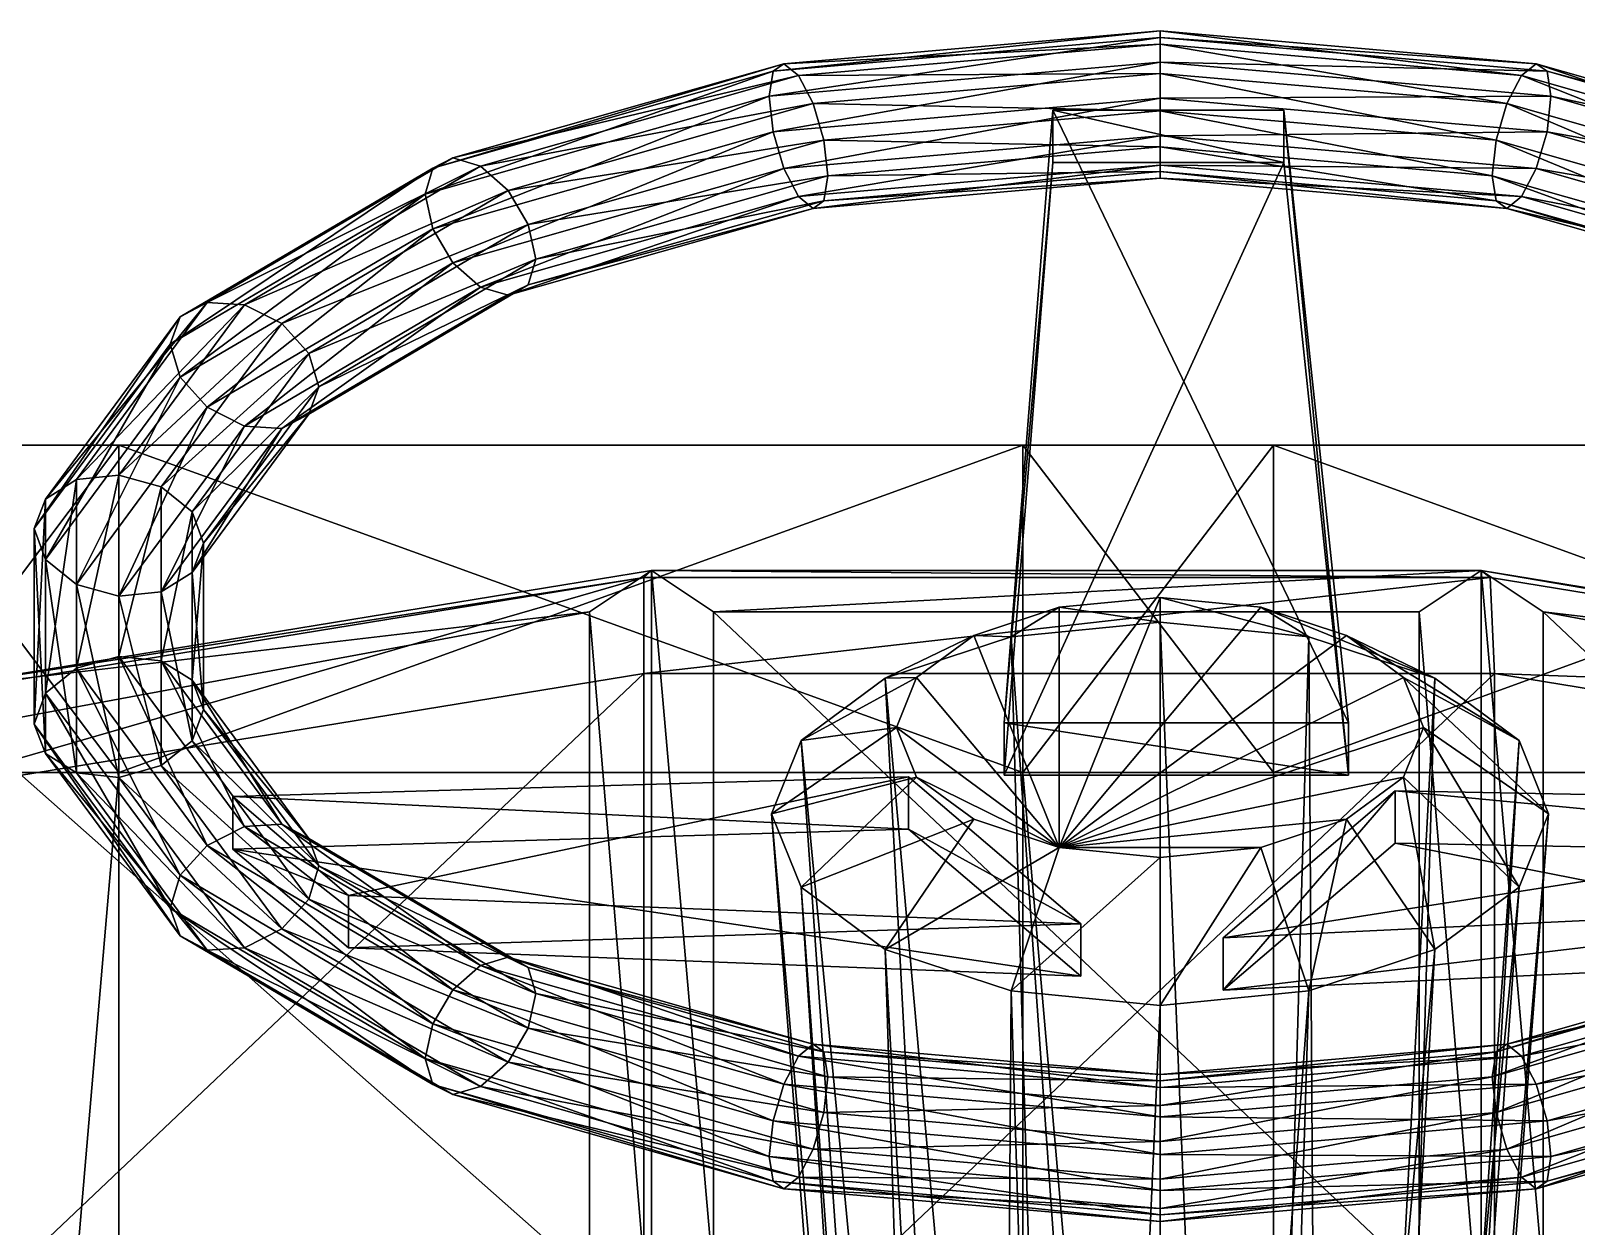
# Model space of a CAD drawing. Extents: x -1.01 to 1.01, y 0 to 4.77.
# Drawn here: x -0.332 to 0.128, y 2.4997 to 2.8553 of the extents above; entities that cross this region are included whole.
import ezdxf

# ---------------------------------------------------------------- set-up
doc = ezdxf.new("R2010")
doc.units = 0

msp = doc.modelspace()

# ---------------------------------------------------------------- linework, layer by layer
for points in [[(-0.11225, 2.835862, -0.765114), (0.004124, 2.853312, -0.758444), (0.004124, 2.845993, -0.748308)], [(-0.11225, 2.835862, -0.765114), (-0.111078, 2.843295, -0.775085), (0.004124, 2.853312, -0.758444)], [(-0.111078, 2.843295, -0.775085), (0.004124, 2.855292, -0.77148), (0.004124, 2.853312, -0.758444)], [(-0.111078, 2.843295, -0.775085), (-0.107877, 2.845533, -0.787655), (0.004124, 2.855292, -0.77148)], [(-0.107877, 2.845533, -0.787655), (0.004124, 2.851388, -0.783916), (0.004124, 2.855292, -0.77148)], [(0.111751, 2.842032, -0.799462), (0.116124, 2.845533, -0.787655), (0.004124, 2.855292, -0.77148)], [(0.111751, 2.842032, -0.799462), (0.004124, 2.855292, -0.77148), (0.004124, 2.851388, -0.783916)], [(0.116124, 2.845533, -0.787655), (0.004124, 2.853312, -0.758444), (0.004124, 2.855292, -0.77148)], [(0.119325, 2.843295, -0.775085), (0.004124, 2.853312, -0.758444), (0.116124, 2.845533, -0.787655)], [(0.119325, 2.843295, -0.775085), (0.004124, 2.845993, -0.748308), (0.004124, 2.853312, -0.758444)], [(-0.103505, 2.842032, -0.799462), (0.004124, 2.851388, -0.783916), (-0.107877, 2.845533, -0.787655)], [(-0.103505, 2.842032, -0.799462), (0.004124, 2.842664, -0.792425), (0.004124, 2.851388, -0.783916)], [(0.107379, 2.833681, -0.807338), (0.111751, 2.842032, -0.799462), (0.004124, 2.851388, -0.783916)], [(0.107379, 2.833681, -0.807338), (0.004124, 2.851388, -0.783916), (0.004124, 2.842664, -0.792425)], [(-0.214586, 2.806731, -0.813514), (-0.111078, 2.843295, -0.775085), (-0.11225, 2.835862, -0.765114)], [(-0.214586, 2.806731, -0.813514), (-0.212385, 2.814423, -0.822996), (-0.111078, 2.843295, -0.775085)], [(-0.212385, 2.814423, -0.822996), (-0.107877, 2.845533, -0.787655), (-0.111078, 2.843295, -0.775085)], [(-0.212385, 2.814423, -0.822996), (-0.206369, 2.817494, -0.834235), (-0.107877, 2.845533, -0.787655)], [(-0.206369, 2.817494, -0.834235), (-0.103505, 2.842032, -0.799462), (-0.107877, 2.845533, -0.787655)], [(-0.111078, 2.825271, -0.760419), (-0.11225, 2.835862, -0.765114), (0.004124, 2.845993, -0.748308)], [(-0.111078, 2.825271, -0.760419), (0.004124, 2.845993, -0.748308), (0.004124, 2.835288, -0.743779)], [(-0.099132, 2.833681, -0.807338), (0.004124, 2.842664, -0.792425), (-0.103505, 2.842032, -0.799462)], [(0.004124, 2.83147, -0.794721), (0.004124, 2.842664, -0.792425), (-0.099132, 2.833681, -0.807338)], [(0.120497, 2.835862, -0.765114), (0.004124, 2.845993, -0.748308), (0.119325, 2.843295, -0.775085)], [(0.004124, 2.835288, -0.743779), (0.004124, 2.845993, -0.748308), (0.120497, 2.835862, -0.765114)], [(0.104178, 2.822746, -0.809175), (0.107379, 2.833681, -0.807338), (0.004124, 2.842664, -0.792425)], [(0.104178, 2.822746, -0.809175), (0.004124, 2.842664, -0.792425), (0.004124, 2.83147, -0.794721)], [(0.206398, 2.815083, -0.844223), (0.116124, 2.845533, -0.787655), (0.111751, 2.842032, -0.799462)], [(0.206398, 2.815083, -0.844223), (0.214616, 2.817494, -0.834235), (0.116124, 2.845533, -0.787655)], [(0.214616, 2.817494, -0.834235), (0.119325, 2.843295, -0.775085), (0.116124, 2.845533, -0.787655)], [(0.220632, 2.814423, -0.822996), (0.119325, 2.843295, -0.775085), (0.214616, 2.817494, -0.834235)], [(0.220632, 2.814423, -0.822996), (0.120497, 2.835862, -0.765114), (0.119325, 2.843295, -0.775085)], [(-0.198151, 2.815083, -0.844223), (-0.103505, 2.842032, -0.799462), (-0.206369, 2.817494, -0.834235)], [(-0.198151, 2.815083, -0.844223), (-0.099132, 2.833681, -0.807338), (-0.103505, 2.842032, -0.799462)], [(0.19818, 2.807822, -0.850282), (0.111751, 2.842032, -0.799462), (0.107379, 2.833681, -0.807338)], [(0.19818, 2.807822, -0.850282), (0.206398, 2.815083, -0.844223), (0.111751, 2.842032, -0.799462)], [(-0.212385, 2.796428, -0.808331), (-0.214586, 2.806731, -0.813514), (-0.11225, 2.835862, -0.765114)], [(-0.212385, 2.796428, -0.808331), (-0.11225, 2.835862, -0.765114), (-0.111078, 2.825271, -0.760419)], [(-0.189934, 2.807822, -0.850282), (-0.099132, 2.833681, -0.807338), (-0.198151, 2.815083, -0.844223)], [(-0.189934, 2.807822, -0.850282), (-0.095931, 2.822746, -0.809175), (-0.099132, 2.833681, -0.807338)], [(-0.107877, 2.814337, -0.762256), (-0.111078, 2.825271, -0.760419), (0.004124, 2.835288, -0.743779)], [(-0.107877, 2.814337, -0.762256), (0.004124, 2.835288, -0.743779), (0.004124, 2.824095, -0.746078)], [(-0.095931, 2.822746, -0.809175), (0.004124, 2.83147, -0.794721), (-0.099132, 2.833681, -0.807338)], [(0.119325, 2.825271, -0.760419), (0.004124, 2.835288, -0.743779), (0.120497, 2.835862, -0.765114)], [(0.004124, 2.824095, -0.746078), (0.004124, 2.835288, -0.743779), (0.119325, 2.825271, -0.760419)], [(0.192165, 2.797691, -0.850787), (0.107379, 2.833681, -0.807338), (0.104178, 2.822746, -0.809175)], [(0.192165, 2.797691, -0.850787), (0.19818, 2.807822, -0.850282), (0.107379, 2.833681, -0.807338)], [(0.222834, 2.806731, -0.813514), (0.119325, 2.825271, -0.760419), (0.120497, 2.835862, -0.765114)], [(0.222834, 2.806731, -0.813514), (0.120497, 2.835862, -0.765114), (0.220632, 2.814423, -0.822996)], [(0.004124, 2.820765, -0.790195), (0.004124, 2.83147, -0.794721), (-0.095931, 2.822746, -0.809175)], [(-0.042275, 2.649426, -0.93763), (-0.027825, 2.831757, -0.789079), (-0.027825, 2.816173, -0.776394)], [(-0.042275, 2.649426, -0.93763), (0.060254, 2.649426, -0.93763), (-0.027825, 2.831757, -0.789079)], [(0.040986, 2.816173, -0.776394), (-0.027825, 2.831757, -0.789079), (0.040986, 2.831757, -0.789079)], [(-0.027825, 2.816173, -0.776394), (-0.027825, 2.831757, -0.789079), (0.040986, 2.816173, -0.776394)], [(0.060254, 2.649426, -0.93763), (0.040986, 2.831757, -0.789079), (-0.027825, 2.831757, -0.789079)], [(0.103007, 2.812155, -0.804476), (0.104178, 2.822746, -0.809175), (0.004124, 2.83147, -0.794721)], [(0.103007, 2.812155, -0.804476), (0.004124, 2.83147, -0.794721), (0.004124, 2.820765, -0.790195)], [(0.060254, 2.633842, -0.924945), (0.040986, 2.816173, -0.776394), (0.040986, 2.831757, -0.789079)], [(0.060254, 2.633842, -0.924945), (0.040986, 2.831757, -0.789079), (0.060254, 2.649426, -0.93763)], [(-0.206369, 2.786297, -0.808836), (-0.212385, 2.796428, -0.808331), (-0.111078, 2.825271, -0.760419)], [(-0.206369, 2.786297, -0.808836), (-0.111078, 2.825271, -0.760419), (-0.107877, 2.814337, -0.762256)], [(-0.103505, 2.806014, -0.770131), (-0.107877, 2.814337, -0.762256), (0.004124, 2.824095, -0.746078)], [(-0.103505, 2.806014, -0.770131), (0.004124, 2.824095, -0.746078), (0.004124, 2.81537, -0.754584)], [(0.116124, 2.814337, -0.762256), (0.004124, 2.824095, -0.746078), (0.119325, 2.825271, -0.760419)], [(0.116124, 2.814337, -0.762256), (0.004124, 2.81537, -0.754584), (0.004124, 2.824095, -0.746078)], [(0.220632, 2.796428, -0.808331), (0.116124, 2.814337, -0.762256), (0.119325, 2.825271, -0.760419)], [(0.220632, 2.796428, -0.808331), (0.119325, 2.825271, -0.760419), (0.222834, 2.806731, -0.813514)], [(-0.183918, 2.797691, -0.850787), (-0.095931, 2.822746, -0.809175), (-0.189934, 2.807822, -0.850282)], [(-0.183918, 2.797691, -0.850787), (-0.09476, 2.812155, -0.804476), (-0.095931, 2.822746, -0.809175)], [(-0.09476, 2.812155, -0.804476), (0.004124, 2.820765, -0.790195), (-0.095931, 2.822746, -0.809175)], [(-0.09476, 2.812155, -0.804476), (0.004124, 2.813447, -0.780056), (0.004124, 2.820765, -0.790195)], [(0.104178, 2.804751, -0.794509), (0.103007, 2.812155, -0.804476), (0.004124, 2.820765, -0.790195)], [(0.104178, 2.804751, -0.794509), (0.004124, 2.820765, -0.790195), (0.004124, 2.813447, -0.780056)], [(0.189963, 2.787388, -0.845603), (0.104178, 2.822746, -0.809175), (0.103007, 2.812155, -0.804476)], [(0.189963, 2.787388, -0.845603), (0.192165, 2.797691, -0.850787), (0.104178, 2.822746, -0.809175)], [(-0.287577, 2.770225, -0.896402), (-0.206369, 2.817494, -0.834235), (-0.212385, 2.814423, -0.822996)], [(-0.287577, 2.770225, -0.896402), (-0.279472, 2.774501, -0.905604), (-0.206369, 2.817494, -0.834235)], [(-0.279472, 2.774501, -0.905604), (-0.198151, 2.815083, -0.844223), (-0.206369, 2.817494, -0.834235)], [(-0.2684, 2.773784, -0.912802), (-0.198151, 2.815083, -0.844223), (-0.279472, 2.774501, -0.905604)], [(-0.2684, 2.773784, -0.912802), (-0.189934, 2.807822, -0.850282), (-0.198151, 2.815083, -0.844223)], [(-0.099132, 2.802484, -0.781935), (-0.103505, 2.806014, -0.770131), (0.004124, 2.81537, -0.754584)], [(-0.099132, 2.802484, -0.781935), (0.004124, 2.81537, -0.754584), (0.004124, 2.811467, -0.767023)], [(-0.042275, 2.633842, -0.924945), (-0.042275, 2.649426, -0.93763), (-0.027825, 2.816173, -0.776394)], [(-0.042275, 2.633842, -0.924945), (-0.027825, 2.816173, -0.776394), (0.040986, 2.816173, -0.776394)], [(-0.042275, 2.633842, -0.924945), (0.040986, 2.816173, -0.776394), (0.060254, 2.633842, -0.924945)], [(0.111751, 2.806014, -0.770131), (0.004124, 2.81537, -0.754584), (0.116124, 2.814337, -0.762256)], [(0.111751, 2.806014, -0.770131), (0.004124, 2.811467, -0.767023), (0.004124, 2.81537, -0.754584)], [(-0.290544, 2.762074, -0.887666), (-0.212385, 2.814423, -0.822996), (-0.214586, 2.806731, -0.813514)], [(-0.290544, 2.762074, -0.887666), (-0.287577, 2.770225, -0.896402), (-0.212385, 2.814423, -0.822996)], [(-0.198151, 2.779036, -0.814892), (-0.206369, 2.786297, -0.808836), (-0.107877, 2.814337, -0.762256)], [(-0.198151, 2.779036, -0.814892), (-0.107877, 2.814337, -0.762256), (-0.103505, 2.806014, -0.770131)], [(-0.181715, 2.787388, -0.845603), (-0.09476, 2.812155, -0.804476), (-0.183918, 2.797691, -0.850787)], [(-0.181715, 2.787388, -0.845603), (-0.095931, 2.804751, -0.794509), (-0.09476, 2.812155, -0.804476)], [(-0.099132, 2.802484, -0.781935), (0.004124, 2.811467, -0.767023), (-0.095931, 2.804751, -0.794509)], [(-0.095931, 2.804751, -0.794509), (0.004124, 2.811467, -0.767023), (0.004124, 2.813447, -0.780056)], [(-0.095931, 2.804751, -0.794509), (0.004124, 2.813447, -0.780056), (-0.09476, 2.812155, -0.804476)], [(0.107379, 2.802484, -0.781935), (0.104178, 2.804751, -0.794509), (0.004124, 2.813447, -0.780056)], [(0.107379, 2.802484, -0.781935), (0.004124, 2.813447, -0.780056), (0.004124, 2.811467, -0.767023)], [(0.107379, 2.802484, -0.781935), (0.004124, 2.811467, -0.767023), (0.111751, 2.806014, -0.770131)], [(0.192165, 2.779696, -0.836121), (0.189963, 2.787388, -0.845603), (0.103007, 2.812155, -0.804476)], [(0.192165, 2.779696, -0.836121), (0.103007, 2.812155, -0.804476), (0.104178, 2.804751, -0.794509)], [(0.214616, 2.786297, -0.808836), (0.111751, 2.806014, -0.770131), (0.116124, 2.814337, -0.762256)], [(0.214616, 2.786297, -0.808836), (0.116124, 2.814337, -0.762256), (0.220632, 2.796428, -0.808331)], [(-0.287577, 2.75223, -0.881734), (-0.290544, 2.762074, -0.887666), (-0.214586, 2.806731, -0.813514)], [(-0.287577, 2.75223, -0.881734), (-0.214586, 2.806731, -0.813514), (-0.212385, 2.796428, -0.808331)], [(-0.257329, 2.768216, -0.916073), (-0.189934, 2.807822, -0.850282), (-0.2684, 2.773784, -0.912802)], [(-0.257329, 2.768216, -0.916073), (-0.183918, 2.797691, -0.850787), (-0.189934, 2.807822, -0.850282)], [(-0.189934, 2.776625, -0.824879), (-0.198151, 2.779036, -0.814892), (-0.103505, 2.806014, -0.770131)], [(-0.189934, 2.776625, -0.824879), (-0.103505, 2.806014, -0.770131), (-0.099132, 2.802484, -0.781935)], [(0.206398, 2.779036, -0.814892), (0.107379, 2.802484, -0.781935), (0.111751, 2.806014, -0.770131)], [(0.206398, 2.779036, -0.814892), (0.111751, 2.806014, -0.770131), (0.214616, 2.786297, -0.808836)], [(-0.189934, 2.776625, -0.824879), (-0.099132, 2.802484, -0.781935), (-0.183918, 2.779696, -0.836121)], [(-0.183918, 2.779696, -0.836121), (-0.099132, 2.802484, -0.781935), (-0.095931, 2.804751, -0.794509)], [(-0.183918, 2.779696, -0.836121), (-0.095931, 2.804751, -0.794509), (-0.181715, 2.787388, -0.845603)], [(0.19818, 2.776625, -0.824879), (0.192165, 2.779696, -0.836121), (0.104178, 2.804751, -0.794509)], [(0.19818, 2.776625, -0.824879), (0.104178, 2.804751, -0.794509), (0.107379, 2.802484, -0.781935)], [(0.19818, 2.776625, -0.824879), (0.107379, 2.802484, -0.781935), (0.206398, 2.779036, -0.814892)], [(-0.249223, 2.759319, -0.914541), (-0.183918, 2.797691, -0.850787), (-0.257329, 2.768216, -0.916073)], [(-0.249223, 2.759319, -0.914541), (-0.181715, 2.787388, -0.845603), (-0.183918, 2.797691, -0.850787)], [(-0.279472, 2.743304, -0.880198), (-0.287577, 2.75223, -0.881734), (-0.212385, 2.796428, -0.808331)], [(-0.279472, 2.743304, -0.880198), (-0.212385, 2.796428, -0.808331), (-0.206369, 2.786297, -0.808836)], [(-0.246257, 2.749446, -0.908611), (-0.181715, 2.787388, -0.845603), (-0.249223, 2.759319, -0.914541)], [(-0.246257, 2.749446, -0.908611), (-0.183918, 2.779696, -0.836121), (-0.181715, 2.787388, -0.845603)], [(-0.2684, 2.737736, -0.88347), (-0.279472, 2.743304, -0.880198), (-0.206369, 2.786297, -0.808836)], [(-0.2684, 2.737736, -0.88347), (-0.206369, 2.786297, -0.808836), (-0.198151, 2.779036, -0.814892)], [(-0.257329, 2.737019, -0.890674), (-0.2684, 2.737736, -0.88347), (-0.198151, 2.779036, -0.814892)], [(-0.257329, 2.737019, -0.890674), (-0.198151, 2.779036, -0.814892), (-0.189934, 2.776625, -0.824879)], [(-0.249223, 2.741295, -0.899875), (-0.189934, 2.776625, -0.824879), (-0.183918, 2.779696, -0.836121)], [(-0.249223, 2.741295, -0.899875), (-0.183918, 2.779696, -0.836121), (-0.246257, 2.749446, -0.908611)], [(-0.327586, 2.71601, -0.986446), (-0.279472, 2.774501, -0.905604), (-0.287577, 2.770225, -0.896402)], [(-0.327586, 2.71601, -0.986446), (-0.31837, 2.721808, -0.993144), (-0.279472, 2.774501, -0.905604)], [(-0.31837, 2.721808, -0.993144), (-0.2684, 2.773784, -0.912802), (-0.279472, 2.774501, -0.905604)], [(-0.31837, 2.721808, -0.993144), (-0.30578, 2.723128, -0.996927), (-0.2684, 2.773784, -0.912802)], [(-0.30578, 2.723128, -0.996927), (-0.257329, 2.768216, -0.916073), (-0.2684, 2.773784, -0.912802)], [(-0.257329, 2.737019, -0.890674), (-0.189934, 2.776625, -0.824879), (-0.249223, 2.741295, -0.899875)], [(-0.330961, 2.707285, -0.978625), (-0.287577, 2.770225, -0.896402), (-0.290544, 2.762074, -0.887666)], [(-0.330961, 2.707285, -0.978625), (-0.327586, 2.71601, -0.986446), (-0.287577, 2.770225, -0.896402)], [(-0.293189, 2.719598, -0.996784), (-0.257329, 2.768216, -0.916073), (-0.30578, 2.723128, -0.996927)], [(-0.293189, 2.719598, -0.996784), (-0.249223, 2.759319, -0.914541), (-0.257329, 2.768216, -0.916073)], [(-0.327586, 2.697987, -0.97178), (-0.330961, 2.707285, -0.978625), (-0.290544, 2.762074, -0.887666)], [(-0.327586, 2.697987, -0.97178), (-0.290544, 2.762074, -0.887666), (-0.287577, 2.75223, -0.881734)], [(-0.283973, 2.712222, -0.992745), (-0.249223, 2.759319, -0.914541), (-0.293189, 2.719598, -0.996784)], [(-0.283973, 2.712222, -0.992745), (-0.246257, 2.749446, -0.908611), (-0.249223, 2.759319, -0.914541)], [(-0.31837, 2.690611, -0.967742), (-0.327586, 2.697987, -0.97178), (-0.287577, 2.75223, -0.881734)], [(-0.31837, 2.690611, -0.967742), (-0.287577, 2.75223, -0.881734), (-0.279472, 2.743304, -0.880198)], [(-0.280599, 2.702923, -0.985898), (-0.246257, 2.749446, -0.908611), (-0.283973, 2.712222, -0.992745)], [(-0.280599, 2.702923, -0.985898), (-0.249223, 2.741295, -0.899875), (-0.246257, 2.749446, -0.908611)], [(-0.30578, 2.687081, -0.967596), (-0.31837, 2.690611, -0.967742), (-0.279472, 2.743304, -0.880198)], [(-0.30578, 2.687081, -0.967596), (-0.279472, 2.743304, -0.880198), (-0.2684, 2.737736, -0.88347)], [(-0.30578, 2.687081, -0.967596), (-0.2684, 2.737736, -0.88347), (-0.293189, 2.688401, -0.971381)], [(-0.293189, 2.688401, -0.971381), (-0.2684, 2.737736, -0.88347), (-0.257329, 2.737019, -0.890674)], [(-0.293189, 2.688401, -0.971381), (-0.257329, 2.737019, -0.890674), (-0.283973, 2.694198, -0.97808)], [(-0.283973, 2.694198, -0.97808), (-0.257329, 2.737019, -0.890674), (-0.249223, 2.741295, -0.899875)], [(-0.283973, 2.694198, -0.97808), (-0.249223, 2.741295, -0.899875), (-0.280599, 2.702923, -0.985898)], [(-0.305831, 2.63465, 0.397953), (-0.379231, 2.732039, 0.397953), (-0.379231, 2.63465, 0.397953)], [(-0.305831, 2.63465, 0.397953), (-0.305831, 2.732039, 0.397953), (-0.379231, 2.732039, 0.397953)], [(-0.379231, 2.732039, 0.556827), (-0.379231, 2.732039, 0.397953), (-0.305831, 2.732039, 0.397953)], [(-0.305831, 2.732039, 0.556827), (-0.379231, 2.732039, 0.556827), (-0.305831, 2.732039, 0.397953)], [(-0.379231, 2.63465, 0.556827), (-0.379231, 2.732039, 0.556827), (-0.305831, 2.732039, 0.556827)], [(-0.305831, 2.63465, 0.556827), (-0.379231, 2.63465, 0.556827), (-0.305831, 2.732039, 0.556827)], [(-0.0367, 2.63465, 0.397953), (-0.0367, 2.732039, 0.397953), (-0.305831, 2.732039, 0.397953)], [(-0.0367, 2.63465, 0.397953), (-0.305831, 2.732039, 0.397953), (-0.305831, 2.63465, 0.397953)], [(-0.0367, 2.732039, 0.556827), (-0.305831, 2.732039, 0.556827), (-0.0367, 2.732039, 0.397953)], [(-0.305831, 2.732039, 0.556827), (-0.305831, 2.732039, 0.397953), (-0.0367, 2.732039, 0.397953)], [(-0.0367, 2.63465, 0.556827), (-0.305831, 2.63465, 0.556827), (-0.0367, 2.732039, 0.556827)], [(-0.305831, 2.63465, 0.556827), (-0.305831, 2.732039, 0.556827), (-0.0367, 2.732039, 0.556827)], [(-0.0367, 2.63465, 0.397953), (0.037923, 2.63465, 0.397953), (-0.0367, 2.732039, 0.397953)], [(0.037923, 2.63465, 0.397953), (0.037923, 2.732039, 0.397953), (-0.0367, 2.732039, 0.397953)], [(-0.0367, 2.732039, 0.556827), (-0.0367, 2.732039, 0.397953), (0.037923, 2.732039, 0.397953)], [(-0.0367, 2.732039, 0.556827), (0.037923, 2.732039, 0.397953), (0.037923, 2.732039, 0.556827)], [(-0.0367, 2.63465, 0.556827), (-0.0367, 2.732039, 0.556827), (0.037923, 2.732039, 0.556827)], [(-0.0367, 2.63465, 0.556827), (0.037923, 2.732039, 0.556827), (0.037923, 2.63465, 0.556827)], [(0.305831, 2.63465, 0.397953), (0.305831, 2.732039, 0.397953), (0.037923, 2.732039, 0.397953)], [(0.037923, 2.63465, 0.397953), (0.305831, 2.63465, 0.397953), (0.037923, 2.732039, 0.397953)], [(0.037923, 2.732039, 0.556827), (0.305831, 2.732039, 0.397953), (0.305831, 2.732039, 0.556827)], [(0.037923, 2.732039, 0.556827), (0.037923, 2.732039, 0.397953), (0.305831, 2.732039, 0.397953)], [(0.037923, 2.63465, 0.556827), (0.305831, 2.732039, 0.556827), (0.305831, 2.63465, 0.556827)], [(0.037923, 2.63465, 0.556827), (0.037923, 2.732039, 0.556827), (0.305831, 2.732039, 0.556827)], [(-0.31837, 2.665699, -1.086305), (-0.30578, 2.723128, -0.996927), (-0.31837, 2.721808, -0.993144)], [(-0.31837, 2.665699, -1.086305), (-0.30578, 2.669201, -1.086451), (-0.30578, 2.723128, -0.996927)], [(-0.30578, 2.669201, -1.086451), (-0.293189, 2.719598, -0.996784), (-0.30578, 2.723128, -0.996927)], [(-0.327586, 2.658295, -1.082269), (-0.31837, 2.721808, -0.993144), (-0.327586, 2.71601, -0.986446)], [(-0.327586, 2.658295, -1.082269), (-0.31837, 2.665699, -1.086305), (-0.31837, 2.721808, -0.993144)], [(-0.293189, 2.667881, -1.082668), (-0.293189, 2.719598, -0.996784), (-0.30578, 2.669201, -1.086451)], [(-0.293189, 2.667881, -1.082668), (-0.283973, 2.712222, -0.992745), (-0.293189, 2.719598, -0.996784)], [(-0.330961, 2.648996, -1.075424), (-0.327586, 2.71601, -0.986446), (-0.330961, 2.707285, -0.978625)], [(-0.330961, 2.648996, -1.075424), (-0.327586, 2.658295, -1.082269), (-0.327586, 2.71601, -0.986446)], [(-0.283973, 2.662083, -1.07597), (-0.283973, 2.712222, -0.992745), (-0.293189, 2.667881, -1.082668)], [(-0.283973, 2.662083, -1.07597), (-0.280599, 2.702923, -0.985898), (-0.283973, 2.712222, -0.992745)], [(-0.327586, 2.6403, -1.067604), (-0.330961, 2.707285, -0.978625), (-0.327586, 2.697987, -0.97178)], [(-0.327586, 2.6403, -1.067604), (-0.330961, 2.648996, -1.075424), (-0.330961, 2.707285, -0.978625)], [(-0.280599, 2.653387, -1.068149), (-0.283973, 2.694198, -0.97808), (-0.280599, 2.702923, -0.985898)], [(-0.280599, 2.653387, -1.068149), (-0.280599, 2.702923, -0.985898), (-0.283973, 2.662083, -1.07597)], [(-0.31837, 2.634502, -1.060905), (-0.327586, 2.697987, -0.97178), (-0.31837, 2.690611, -0.967742)], [(-0.31837, 2.634502, -1.060905), (-0.327586, 2.6403, -1.067604), (-0.327586, 2.697987, -0.97178)], [(-0.376127, 2.627121, -2.416669), (-0.149517, 2.692633, -2.317088), (-0.374887, 2.655895, -2.306345)], [(-0.376127, 2.627121, -2.416669), (-0.149503, 2.664123, -2.427507), (-0.149517, 2.692633, -2.317088)], [(-0.374887, 2.655895, -2.306345), (-0.149517, 2.692633, -2.317088), (-0.368199, 2.658676, -2.27175)], [(-0.368199, 2.658676, -2.27175), (-0.147258, 2.694712, -2.282304), (-0.165715, 2.682412, -2.2575)], [(-0.368199, 2.658676, -2.27175), (-0.149517, 2.692633, -2.317088), (-0.147258, 2.694712, -2.282304)], [(-0.283973, 2.644088, -1.061304), (-0.293189, 2.688401, -0.971381), (-0.283973, 2.694198, -0.97808)], [(-0.283973, 2.644088, -1.061304), (-0.283973, 2.694198, -0.97808), (-0.280599, 2.653387, -1.068149)], [(-0.147258, 2.460868, -2.213814), (-0.165715, 2.682412, -2.2575), (-0.147258, 2.694712, -2.282304)], [(0.102345, 2.692633, -2.317088), (-0.147258, 2.694712, -2.282304), (-0.149517, 2.692633, -2.317088)], [(-0.149503, 2.664123, -2.427507), (0.102345, 2.692633, -2.317088), (-0.149517, 2.692633, -2.317088)], [(0.103709, 2.664123, -2.427507), (0.102345, 2.692633, -2.317088), (-0.149503, 2.664123, -2.427507)], [(0.102345, 2.692633, -2.317088), (0.099674, 2.694712, -2.282304), (-0.147258, 2.694712, -2.282304)], [(-0.1288, 2.484175, -2.199437), (-0.147258, 2.694712, -2.282304), (-0.1288, 2.682412, -2.2575)], [(-0.147258, 2.460868, -2.213814), (-0.147258, 2.694712, -2.282304), (-0.1288, 2.484175, -2.199437)], [(-0.1288, 2.682412, -2.2575), (-0.147258, 2.694712, -2.282304), (0.099674, 2.694712, -2.282304)], [(0.081217, 2.682412, -2.2575), (-0.1288, 2.682412, -2.2575), (0.099674, 2.694712, -2.282304)], [(0.099674, 2.460868, -2.213814), (0.081217, 2.682412, -2.2575), (0.099674, 2.694712, -2.282304)], [(0.320742, 2.658676, -2.27175), (0.118132, 2.682412, -2.2575), (0.099674, 2.694712, -2.282304)], [(0.32781, 2.655895, -2.306345), (0.320742, 2.658676, -2.27175), (0.099674, 2.694712, -2.282304)], [(0.32781, 2.655895, -2.306345), (0.099674, 2.694712, -2.282304), (0.102345, 2.692633, -2.317088)], [(0.118132, 2.484175, -2.199437), (0.099674, 2.694712, -2.282304), (0.118132, 2.682412, -2.2575)], [(0.099674, 2.460868, -2.213814), (0.099674, 2.694712, -2.282304), (0.118132, 2.484175, -2.199437)], [(0.32781, 2.655895, -2.306345), (0.102345, 2.692633, -2.317088), (0.103709, 2.664123, -2.427507)], [(-0.30578, 2.633183, -1.05712), (-0.31837, 2.690611, -0.967742), (-0.30578, 2.687081, -0.967596)], [(-0.30578, 2.633183, -1.05712), (-0.31837, 2.634502, -1.060905), (-0.31837, 2.690611, -0.967742)], [(-0.293189, 2.636684, -1.057266), (-0.30578, 2.687081, -0.967596), (-0.293189, 2.688401, -0.971381)], [(-0.30578, 2.633183, -1.05712), (-0.30578, 2.687081, -0.967596), (-0.293189, 2.636684, -1.057266)], [(-0.293189, 2.636684, -1.057266), (-0.293189, 2.688401, -0.971381), (-0.283973, 2.644088, -1.061304)], [(-0.025889, 2.612346, -1.061895), (0.004124, 2.686765, -0.938302), (-0.025889, 2.683809, -0.943189)], [(-0.025889, 2.612346, -1.061895), (0.034136, 2.683809, -0.943189), (0.004124, 2.686765, -0.938302)], [(0.004124, 2.679418, -0.886842), (-0.025889, 2.683809, -0.943189), (0.004124, 2.686765, -0.938302)], [(0.048389, 2.675055, -0.894055), (0.004124, 2.686765, -0.938302), (0.034136, 2.683809, -0.943189)], [(0.048389, 2.675055, -0.894055), (0.004124, 2.679418, -0.886842), (0.004124, 2.686765, -0.938302)], [(-0.351035, 2.648147, -2.247465), (-0.368199, 2.658676, -2.27175), (-0.165715, 2.682412, -2.2575)], [(-0.165715, 2.484175, -2.199437), (-0.351035, 2.648147, -2.247465), (-0.165715, 2.682412, -2.2575)], [(-0.147258, 2.460868, -2.213814), (-0.165715, 2.484175, -2.199437), (-0.165715, 2.682412, -2.2575)], [(0.081217, 2.484175, -2.199437), (-0.1288, 2.682412, -2.2575), (0.081217, 2.682412, -2.2575)], [(0.081217, 2.484175, -2.199437), (-0.1288, 2.484175, -2.199437), (-0.1288, 2.682412, -2.2575)], [(-0.025889, 2.612346, -1.061895), (-0.025889, 2.683809, -0.943189), (-0.051333, 2.675429, -0.957117)], [(-0.040141, 2.675055, -0.894055), (-0.051333, 2.675429, -0.957117), (-0.025889, 2.683809, -0.943189)], [(-0.040141, 2.675055, -0.894055), (-0.025889, 2.683809, -0.943189), (0.004124, 2.679418, -0.886842)], [(-0.025889, 2.612346, -1.061895), (0.059579, 2.675429, -0.957117), (0.034136, 2.683809, -0.943189)], [(0.085914, 2.662686, -0.914593), (0.034136, 2.683809, -0.943189), (0.059579, 2.675429, -0.957117)], [(0.085914, 2.662686, -0.914593), (0.048389, 2.675055, -0.894055), (0.034136, 2.683809, -0.943189)], [(0.099674, 2.460868, -2.213814), (0.081217, 2.484175, -2.199437), (0.081217, 2.682412, -2.2575)], [(0.303576, 2.648147, -2.247465), (0.118132, 2.682412, -2.2575), (0.320742, 2.658676, -2.27175)], [(0.328148, 2.484175, -2.199437), (0.118132, 2.682412, -2.2575), (0.303576, 2.648147, -2.247465)], [(0.118132, 2.484175, -2.199437), (0.118132, 2.682412, -2.2575), (0.328148, 2.484175, -2.199437)], [(0.004124, 2.045568, -0.458655), (-0.040141, 2.675055, -0.894055), (0.004124, 2.679418, -0.886842)], [(0.030368, 2.042985, -0.462931), (0.004124, 2.045568, -0.458655), (0.004124, 2.679418, -0.886842)], [(0.030368, 2.042985, -0.462931), (0.004124, 2.679418, -0.886842), (0.048389, 2.675055, -0.894055)], [(-0.077667, 2.662686, -0.914593), (-0.068333, 2.662887, -0.977959), (-0.051333, 2.675429, -0.957117)], [(-0.077667, 2.662686, -0.914593), (-0.051333, 2.675429, -0.957117), (-0.040141, 2.675055, -0.894055)], [(-0.022121, 2.042985, -0.462931), (-0.077667, 2.662686, -0.914593), (-0.040141, 2.675055, -0.894055)], [(-0.025889, 2.612346, -1.061895), (-0.051333, 2.675429, -0.957117), (-0.068333, 2.662887, -0.977959)], [(-0.022121, 2.042985, -0.462931), (-0.040141, 2.675055, -0.894055), (0.004124, 2.045568, -0.458655)], [(-0.025889, 2.612346, -1.061895), (0.07658, 2.662887, -0.977959), (0.059579, 2.675429, -0.957117)], [(0.052617, 2.035638, -0.475109), (0.030368, 2.042985, -0.462931), (0.048389, 2.675055, -0.894055)], [(0.052617, 2.035638, -0.475109), (0.048389, 2.675055, -0.894055), (0.085914, 2.662686, -0.914593)], [(0.110988, 2.644175, -0.945333), (0.059579, 2.675429, -0.957117), (0.07658, 2.662887, -0.977959)], [(0.110988, 2.644175, -0.945333), (0.085914, 2.662686, -0.914593), (0.059579, 2.675429, -0.957117)], [(-0.279472, 2.612978, -1.173848), (-0.30578, 2.669201, -1.086451), (-0.31837, 2.665699, -1.086305)], [(-0.2684, 2.618546, -1.170577), (-0.293189, 2.667881, -1.082668), (-0.30578, 2.669201, -1.086451)], [(-0.279472, 2.612978, -1.173848), (-0.2684, 2.618546, -1.170577), (-0.30578, 2.669201, -1.086451)], [(-0.2684, 2.618546, -1.170577), (-0.257329, 2.619291, -1.163376), (-0.293189, 2.667881, -1.082668)], [(-0.257329, 2.619291, -1.163376), (-0.283973, 2.662083, -1.07597), (-0.293189, 2.667881, -1.082668)], [(-0.402715, 2.424324, -2.357267), (-0.149503, 2.664123, -2.427507), (-0.376127, 2.627121, -2.416669)], [(-0.149503, 2.424324, -2.357267), (-0.149503, 2.664123, -2.427507), (-0.402715, 2.424324, -2.357267)], [(-0.287577, 2.60408, -1.172313), (-0.31837, 2.665699, -1.086305), (-0.327586, 2.658295, -1.082269)], [(-0.287577, 2.60408, -1.172313), (-0.279472, 2.612978, -1.173848), (-0.31837, 2.665699, -1.086305)], [(-0.149503, 2.424324, -2.357267), (0.103709, 2.664123, -2.427507), (-0.149503, 2.664123, -2.427507)], [(0.103709, 2.424324, -2.357267), (0.103709, 2.664123, -2.427507), (-0.149503, 2.424324, -2.357267)], [(0.330333, 2.627121, -2.416669), (0.32781, 2.655895, -2.306345), (0.103709, 2.664123, -2.427507)], [(0.103709, 2.424324, -2.357267), (0.330333, 2.627121, -2.416669), (0.103709, 2.664123, -2.427507)], [(-0.249223, 2.615016, -1.154175), (-0.280599, 2.653387, -1.068149), (-0.283973, 2.662083, -1.07597)], [(-0.249223, 2.615016, -1.154175), (-0.283973, 2.662083, -1.07597), (-0.257329, 2.619291, -1.163376)], [(-0.102741, 2.644175, -0.945333), (-0.074303, 2.648077, -1.002544), (-0.068333, 2.662887, -0.977959)], [(-0.102741, 2.644175, -0.945333), (-0.068333, 2.662887, -0.977959), (-0.077667, 2.662686, -0.914593)], [(-0.04437, 2.035638, -0.475109), (-0.102741, 2.644175, -0.945333), (-0.077667, 2.662686, -0.914593)], [(-0.04437, 2.035638, -0.475109), (-0.077667, 2.662686, -0.914593), (-0.022121, 2.042985, -0.462931)], [(-0.025889, 2.612346, -1.061895), (-0.068333, 2.662887, -0.977959), (-0.074303, 2.648077, -1.002544)], [(-0.025889, 2.612346, -1.061895), (0.08255, 2.648077, -1.002544), (0.07658, 2.662887, -0.977959)], [(0.067483, 2.024674, -0.493336), (0.052617, 2.035638, -0.475109), (0.085914, 2.662686, -0.914593)], [(0.067483, 2.024674, -0.493336), (0.085914, 2.662686, -0.914593), (0.110988, 2.644175, -0.945333)], [(0.119793, 2.622334, -0.981593), (0.07658, 2.662887, -0.977959), (0.08255, 2.648077, -1.002544)], [(0.119793, 2.622334, -0.981593), (0.110988, 2.644175, -0.945333), (0.07658, 2.662887, -0.977959)], [(-0.290544, 2.594236, -1.166383), (-0.327586, 2.658295, -1.082269), (-0.330961, 2.648996, -1.075424)], [(-0.290544, 2.594236, -1.166383), (-0.287577, 2.60408, -1.172313), (-0.327586, 2.658295, -1.082269)], [(-0.246257, 2.606836, -1.145438), (-0.283973, 2.644088, -1.061304), (-0.280599, 2.653387, -1.068149)], [(-0.246257, 2.606836, -1.145438), (-0.280599, 2.653387, -1.068149), (-0.249223, 2.615016, -1.154175)], [(0.060254, 2.633842, -0.924945), (0.060254, 2.649426, -0.93763), (-0.042275, 2.649426, -0.93763)], [(-0.042275, 2.633842, -0.924945), (0.060254, 2.633842, -0.924945), (-0.042275, 2.649426, -0.93763)], [(-0.165715, 2.484175, -2.199437), (-0.375731, 2.484175, -2.199437), (-0.351035, 2.648147, -2.247465)], [(-0.287577, 2.586057, -1.157647), (-0.330961, 2.648996, -1.075424), (-0.327586, 2.6403, -1.067604)], [(-0.287577, 2.586057, -1.157647), (-0.290544, 2.594236, -1.166383), (-0.330961, 2.648996, -1.075424)], [(-0.111546, 2.622334, -0.981593), (-0.068333, 2.633268, -1.027128), (-0.074303, 2.648077, -1.002544)], [(-0.111546, 2.622334, -0.981593), (-0.074303, 2.648077, -1.002544), (-0.102741, 2.644175, -0.945333)], [(-0.025889, 2.612346, -1.061895), (-0.074303, 2.648077, -1.002544), (-0.068333, 2.633268, -1.027128)], [(-0.025889, 2.612346, -1.061895), (0.07658, 2.633268, -1.027128), (0.08255, 2.648077, -1.002544)], [(0.110988, 2.600521, -1.017852), (0.08255, 2.648077, -1.002544), (0.07658, 2.633268, -1.027128)], [(0.110988, 2.600521, -1.017852), (0.119793, 2.622334, -0.981593), (0.08255, 2.648077, -1.002544)], [(-0.279472, 2.581781, -1.148446), (-0.327586, 2.6403, -1.067604), (-0.31837, 2.634502, -1.060905)], [(-0.279472, 2.581781, -1.148446), (-0.287577, 2.586057, -1.157647), (-0.327586, 2.6403, -1.067604)], [(-0.249223, 2.596991, -1.139509), (-0.293189, 2.636684, -1.057266), (-0.283973, 2.644088, -1.061304)], [(-0.249223, 2.596991, -1.139509), (-0.283973, 2.644088, -1.061304), (-0.246257, 2.606836, -1.145438)], [(-0.059236, 2.024674, -0.493336), (-0.111546, 2.622334, -0.981593), (-0.102741, 2.644175, -0.945333)], [(-0.059236, 2.024674, -0.493336), (-0.102741, 2.644175, -0.945333), (-0.04437, 2.035638, -0.475109)], [(0.072704, 2.011731, -0.514832), (0.067483, 2.024674, -0.493336), (0.110988, 2.644175, -0.945333)], [(0.072704, 2.011731, -0.514832), (0.110988, 2.644175, -0.945333), (0.119793, 2.622334, -0.981593)], [(-0.257329, 2.588094, -1.137973), (-0.30578, 2.633183, -1.05712), (-0.293189, 2.636684, -1.057266)], [(-0.257329, 2.588094, -1.137973), (-0.293189, 2.636684, -1.057266), (-0.249223, 2.596991, -1.139509)], [(-0.305831, 1.778798, 0.397953), (-0.305831, 2.63465, 0.397953), (-0.379231, 1.778798, 0.397953)], [(-0.379231, 1.778798, 0.397953), (-0.305831, 2.63465, 0.397953), (-0.379231, 2.63465, 0.397953)], [(-0.305831, 1.778798, 0.556827), (-0.379231, 1.778798, 0.556827), (-0.305831, 2.63465, 0.556827)], [(-0.379231, 1.778798, 0.556827), (-0.379231, 2.63465, 0.556827), (-0.305831, 2.63465, 0.556827)], [(-0.2684, 2.582527, -1.141245), (-0.31837, 2.634502, -1.060905), (-0.30578, 2.633183, -1.05712)], [(-0.279472, 2.581781, -1.148446), (-0.31837, 2.634502, -1.060905), (-0.2684, 2.582527, -1.141245)], [(-0.0367, 2.63465, 0.556827), (-0.0367, 2.63465, 0.397953), (-0.305831, 2.63465, 0.397953)], [(-0.0367, 2.63465, 0.556827), (-0.305831, 2.63465, 0.397953), (-0.305831, 2.63465, 0.556827)], [(-0.305831, 1.778798, 0.556827), (-0.305831, 2.63465, 0.556827), (-0.305831, 1.778798, 0.397953)], [(-0.305831, 1.778798, 0.397953), (-0.305831, 2.63465, 0.556827), (-0.305831, 2.63465, 0.397953)], [(-0.2684, 2.582527, -1.141245), (-0.30578, 2.633183, -1.05712), (-0.257329, 2.588094, -1.137973)], [(-0.237424, 2.598082, -1.177117), (-0.070763, 2.633383, -0.964244), (-0.27183, 2.627471, -1.128304)], [(-0.070763, 2.617799, -0.951558), (-0.27183, 2.627471, -1.128304), (-0.070763, 2.633383, -0.964244)], [(-0.0195, 2.589587, -1.036978), (-0.070763, 2.633383, -0.964244), (-0.237424, 2.598082, -1.177117)], [(-0.102741, 2.600521, -1.017852), (-0.068333, 2.633268, -1.027128), (-0.111546, 2.622334, -0.981593)], [(-0.102741, 2.600521, -1.017852), (-0.051333, 2.620726, -1.04797), (-0.068333, 2.633268, -1.027128)], [(-0.0195, 2.589587, -1.036978), (-0.070763, 2.617799, -0.951558), (-0.070763, 2.633383, -0.964244)], [(-0.025889, 2.612346, -1.061895), (-0.068333, 2.633268, -1.027128), (-0.051333, 2.620726, -1.04797)], [(-0.0367, 1.778798, 0.397953), (0.037923, 1.778798, 0.397953), (-0.0367, 2.63465, 0.397953)], [(0.037923, 1.778798, 0.397953), (0.037923, 2.63465, 0.397953), (-0.0367, 2.63465, 0.397953)], [(-0.0367, 1.778798, 0.556827), (-0.0367, 2.63465, 0.556827), (0.037923, 1.778798, 0.556827)], [(0.037923, 1.778798, 0.556827), (-0.0367, 2.63465, 0.556827), (0.037923, 2.63465, 0.556827)], [(-0.0367, 1.778798, 0.556827), (-0.0367, 1.778798, 0.397953), (-0.0367, 2.63465, 0.556827)], [(-0.0367, 1.778798, 0.397953), (-0.0367, 2.63465, 0.397953), (-0.0367, 2.63465, 0.556827)], [(-0.025889, 2.612346, -1.061895), (0.059579, 2.620726, -1.04797), (0.07658, 2.633268, -1.027128)], [(0.305831, 2.63465, 0.556827), (0.305831, 2.63465, 0.397953), (0.037923, 2.63465, 0.397953)], [(0.037923, 2.63465, 0.556827), (0.305831, 2.63465, 0.556827), (0.037923, 2.63465, 0.397953)], [(0.037923, 1.778798, 0.556827), (0.037923, 2.63465, 0.556827), (0.037923, 1.778798, 0.397953)], [(0.037923, 1.778798, 0.397953), (0.037923, 2.63465, 0.556827), (0.037923, 2.63465, 0.397953)], [(0.085914, 2.58201, -1.04859), (0.07658, 2.633268, -1.027128), (0.059579, 2.620726, -1.04797)], [(0.085914, 2.58201, -1.04859), (0.110988, 2.600521, -1.017852), (0.07658, 2.633268, -1.027128)], [(-0.237424, 2.598082, -1.177117), (-0.27183, 2.627471, -1.128304), (-0.27183, 2.611887, -1.115619)], [(-0.27183, 2.611887, -1.115619), (-0.27183, 2.627471, -1.128304), (-0.070763, 2.617799, -0.951558)], [(0.022881, 2.585425, -1.04388), (0.27762, 2.625376, -1.131791), (0.074144, 2.629221, -0.971146)], [(0.022881, 2.569841, -1.031195), (0.022881, 2.585425, -1.04388), (0.074144, 2.629221, -0.971146)], [(0.022881, 2.569841, -1.031195), (0.074144, 2.629221, -0.971146), (0.074144, 2.613666, -0.958461)], [(0.27762, 2.609792, -1.119103), (0.074144, 2.629221, -0.971146), (0.27762, 2.625376, -1.131791)], [(0.27762, 2.609792, -1.119103), (0.074144, 2.613666, -0.958461), (0.074144, 2.629221, -0.971146)], [(0.103709, 2.424324, -2.357267), (0.35692, 2.424324, -2.357267), (0.330333, 2.627121, -2.416669)], [(-0.064457, 2.011731, -0.514832), (-0.111546, 2.622334, -0.981593), (-0.059236, 2.024674, -0.493336)], [(-0.064457, 2.011731, -0.514832), (-0.102741, 2.600521, -1.017852), (-0.111546, 2.622334, -0.981593)], [(0.022881, 2.585425, -1.04388), (0.243214, 2.595987, -1.180604), (0.27762, 2.625376, -1.131791)], [(0.067483, 1.998787, -0.536331), (0.072704, 2.011731, -0.514832), (0.119793, 2.622334, -0.981593)], [(0.067483, 1.998787, -0.536331), (0.119793, 2.622334, -0.981593), (0.110988, 2.600521, -1.017852)], [(-0.206369, 2.570014, -1.245214), (-0.2684, 2.618546, -1.170577), (-0.279472, 2.612978, -1.173848)], [(-0.0195, 2.574003, -1.02429), (-0.27183, 2.611887, -1.115619), (-0.070763, 2.617799, -0.951558)], [(-0.198151, 2.577246, -1.239158), (-0.257329, 2.619291, -1.163376), (-0.2684, 2.618546, -1.170577)], [(-0.206369, 2.570014, -1.245214), (-0.198151, 2.577246, -1.239158), (-0.2684, 2.618546, -1.170577)], [(-0.198151, 2.577246, -1.239158), (-0.189934, 2.579657, -1.22917), (-0.257329, 2.619291, -1.163376)], [(-0.189934, 2.579657, -1.22917), (-0.249223, 2.615016, -1.154175), (-0.257329, 2.619291, -1.163376)], [(-0.077667, 2.58201, -1.04859), (-0.051333, 2.620726, -1.04797), (-0.102741, 2.600521, -1.017852)], [(-0.077667, 2.58201, -1.04859), (-0.025889, 2.612346, -1.061895), (-0.051333, 2.620726, -1.04797)], [(-0.0195, 2.574003, -1.02429), (-0.070763, 2.617799, -0.951558), (-0.0195, 2.589587, -1.036978)], [(-0.025889, 2.612346, -1.061895), (0.034136, 2.612346, -1.061895), (0.059579, 2.620726, -1.04797)], [(0.048389, 2.569641, -1.069131), (0.059579, 2.620726, -1.04797), (0.034136, 2.612346, -1.061895)], [(0.048389, 2.569641, -1.069131), (0.085914, 2.58201, -1.04859), (0.059579, 2.620726, -1.04797)], [(-0.212385, 2.559882, -1.245719), (-0.279472, 2.612978, -1.173848), (-0.287577, 2.60408, -1.172313)], [(-0.212385, 2.559882, -1.245719), (-0.206369, 2.570014, -1.245214), (-0.279472, 2.612978, -1.173848)], [(-0.183918, 2.576615, -1.217928), (-0.246257, 2.606836, -1.145438), (-0.249223, 2.615016, -1.154175)], [(-0.183918, 2.576615, -1.217928), (-0.249223, 2.615016, -1.154175), (-0.189934, 2.579657, -1.22917)], [(0.022881, 2.569841, -1.031195), (0.074144, 2.613666, -0.958461), (0.243214, 2.580403, -1.167919)], [(0.243214, 2.580403, -1.167919), (0.074144, 2.613666, -0.958461), (0.27762, 2.609792, -1.119103)], [(-0.237424, 2.582498, -1.164432), (-0.237424, 2.598082, -1.177117), (-0.27183, 2.611887, -1.115619)], [(-0.0195, 2.574003, -1.02429), (-0.237424, 2.582498, -1.164432), (-0.27183, 2.611887, -1.115619)], [(-0.040141, 2.569641, -1.069131), (-0.025889, 2.612346, -1.061895), (-0.077667, 2.58201, -1.04859)], [(-0.040141, 2.569641, -1.069131), (0.004124, 2.60939, -1.066786), (-0.025889, 2.612346, -1.061895)], [(0.004124, 2.565278, -1.076343), (0.004124, 2.60939, -1.066786), (-0.040141, 2.569641, -1.069131)], [(0.004124, 2.60939, -1.066786), (0.034136, 2.612346, -1.061895), (-0.025889, 2.612346, -1.061895)], [(0.004124, 2.565278, -1.076343), (0.034136, 2.612346, -1.061895), (0.004124, 2.60939, -1.066786)], [(0.004124, 2.565278, -1.076343), (0.048389, 2.569641, -1.069131), (0.034136, 2.612346, -1.061895)], [(-0.214586, 2.549579, -1.240535), (-0.287577, 2.60408, -1.172313), (-0.290544, 2.594236, -1.166383)], [(-0.214586, 2.549579, -1.240535), (-0.212385, 2.559882, -1.245719), (-0.287577, 2.60408, -1.172313)], [(-0.181715, 2.568894, -1.208446), (-0.249223, 2.596991, -1.139509), (-0.246257, 2.606836, -1.145438)], [(-0.181715, 2.568894, -1.208446), (-0.246257, 2.606836, -1.145438), (-0.183918, 2.576615, -1.217928)], [(-0.059236, 1.998787, -0.536331), (-0.102741, 2.600521, -1.017852), (-0.064457, 2.011731, -0.514832)], [(-0.059236, 1.998787, -0.536331), (-0.077667, 2.58201, -1.04859), (-0.102741, 2.600521, -1.017852)], [(0.052617, 1.987795, -0.554556), (0.067483, 1.998787, -0.536331), (0.110988, 2.600521, -1.017852)], [(0.052617, 1.987795, -0.554556), (0.110988, 2.600521, -1.017852), (0.085914, 2.58201, -1.04859)], [(-0.212385, 2.541859, -1.231053), (-0.290544, 2.594236, -1.166383), (-0.287577, 2.586057, -1.157647)], [(-0.212385, 2.541859, -1.231053), (-0.214586, 2.549579, -1.240535), (-0.290544, 2.594236, -1.166383)], [(-0.183918, 2.558591, -1.203263), (-0.257329, 2.588094, -1.137973), (-0.249223, 2.596991, -1.139509)], [(-0.183918, 2.558591, -1.203263), (-0.249223, 2.596991, -1.139509), (-0.181715, 2.568894, -1.208446)], [(-0.237424, 2.582498, -1.164432), (-0.0195, 2.589587, -1.036978), (-0.237424, 2.598082, -1.177117)], [(0.022881, 2.569841, -1.031195), (0.243214, 2.580403, -1.167919), (0.243214, 2.595987, -1.180604)], [(0.022881, 2.569841, -1.031195), (0.243214, 2.595987, -1.180604), (0.022881, 2.585425, -1.04388)], [(-0.0195, 2.574003, -1.02429), (-0.0195, 2.589587, -1.036978), (-0.237424, 2.582498, -1.164432)], [(-0.206369, 2.538817, -1.219811), (-0.287577, 2.586057, -1.157647), (-0.279472, 2.581781, -1.148446)], [(-0.206369, 2.538817, -1.219811), (-0.212385, 2.541859, -1.231053), (-0.287577, 2.586057, -1.157647)], [(-0.189934, 2.54846, -1.203768), (-0.2684, 2.582527, -1.141245), (-0.257329, 2.588094, -1.137973)], [(-0.189934, 2.54846, -1.203768), (-0.257329, 2.588094, -1.137973), (-0.183918, 2.558591, -1.203263)], [(-0.198151, 2.541227, -1.209826), (-0.279472, 2.581781, -1.148446), (-0.2684, 2.582527, -1.141245)], [(-0.206369, 2.538817, -1.219811), (-0.279472, 2.581781, -1.148446), (-0.198151, 2.541227, -1.209826)], [(-0.198151, 2.541227, -1.209826), (-0.2684, 2.582527, -1.141245), (-0.189934, 2.54846, -1.203768)], [(-0.04437, 1.987795, -0.554556), (-0.077667, 2.58201, -1.04859), (-0.059236, 1.998787, -0.536331)], [(-0.04437, 1.987795, -0.554556), (-0.040141, 2.569641, -1.069131), (-0.077667, 2.58201, -1.04859)], [(0.030368, 1.980476, -0.566733), (0.052617, 1.987795, -0.554556), (0.085914, 2.58201, -1.04859)], [(0.030368, 1.980476, -0.566733), (0.085914, 2.58201, -1.04859), (0.048389, 2.569641, -1.069131)], [(-0.107877, 2.541945, -1.291794), (-0.198151, 2.577246, -1.239158), (-0.206369, 2.570014, -1.245214)], [(-0.103505, 2.550297, -1.283919), (-0.189934, 2.579657, -1.22917), (-0.198151, 2.577246, -1.239158)], [(-0.107877, 2.541945, -1.291794), (-0.103505, 2.550297, -1.283919), (-0.198151, 2.577246, -1.239158)], [(-0.103505, 2.550297, -1.283919), (-0.099132, 2.553798, -1.272114), (-0.189934, 2.579657, -1.22917)], [(-0.099132, 2.553798, -1.272114), (-0.183918, 2.576615, -1.217928), (-0.189934, 2.579657, -1.22917)], [(-0.095931, 2.55156, -1.259541), (-0.181715, 2.568894, -1.208446), (-0.183918, 2.576615, -1.217928)], [(-0.095931, 2.55156, -1.259541), (-0.183918, 2.576615, -1.217928), (-0.099132, 2.553798, -1.272114)], [(0.103007, 2.544126, -1.24957), (0.104178, 2.55156, -1.259541), (0.192165, 2.576615, -1.217928)], [(0.103007, 2.544126, -1.24957), (0.192165, 2.576615, -1.217928), (0.189963, 2.568894, -1.208446)], [(0.104178, 2.55156, -1.259541), (0.107379, 2.553798, -1.272114), (0.19818, 2.579657, -1.22917)], [(0.104178, 2.55156, -1.259541), (0.19818, 2.579657, -1.22917), (0.192165, 2.576615, -1.217928)], [(0.107379, 2.553798, -1.272114), (0.206398, 2.577246, -1.239158), (0.19818, 2.579657, -1.22917)], [(0.111751, 2.550297, -1.283919), (0.206398, 2.577246, -1.239158), (0.107379, 2.553798, -1.272114)], [(0.111751, 2.550297, -1.283919), (0.214616, 2.570014, -1.245214), (0.206398, 2.577246, -1.239158)], [(-0.111078, 2.531039, -1.293631), (-0.206369, 2.570014, -1.245214), (-0.212385, 2.559882, -1.245719)], [(-0.111078, 2.531039, -1.293631), (-0.107877, 2.541945, -1.291794), (-0.206369, 2.570014, -1.245214)], [(-0.09476, 2.544126, -1.24957), (-0.183918, 2.558591, -1.203263), (-0.181715, 2.568894, -1.208446)], [(-0.09476, 2.544126, -1.24957), (-0.181715, 2.568894, -1.208446), (-0.095931, 2.55156, -1.259541)], [(-0.022121, 1.980476, -0.566733), (-0.040141, 2.569641, -1.069131), (-0.04437, 1.987795, -0.554556)], [(-0.022121, 1.980476, -0.566733), (0.004124, 2.565278, -1.076343), (-0.040141, 2.569641, -1.069131)], [(0.004124, 1.977893, -0.57101), (0.030368, 1.980476, -0.566733), (0.048389, 2.569641, -1.069131)], [(0.004124, 1.977893, -0.57101), (0.048389, 2.569641, -1.069131), (0.004124, 2.565278, -1.076343)], [(0.104178, 2.533536, -1.244875), (0.103007, 2.544126, -1.24957), (0.189963, 2.568894, -1.208446)], [(0.104178, 2.533536, -1.244875), (0.189963, 2.568894, -1.208446), (0.192165, 2.558591, -1.203263)], [(0.116124, 2.541945, -1.291794), (0.214616, 2.570014, -1.245214), (0.111751, 2.550297, -1.283919)], [(0.116124, 2.541945, -1.291794), (0.220632, 2.559882, -1.245719), (0.214616, 2.570014, -1.245214)], [(0.004124, 1.977893, -0.57101), (0.004124, 2.565278, -1.076343), (-0.022121, 1.980476, -0.566733)], [(-0.11225, 2.52042, -1.288935), (-0.212385, 2.559882, -1.245719), (-0.214586, 2.549579, -1.240535)], [(-0.11225, 2.52042, -1.288935), (-0.111078, 2.531039, -1.293631), (-0.212385, 2.559882, -1.245719)], [(-0.095931, 2.533536, -1.244875), (-0.189934, 2.54846, -1.203768), (-0.183918, 2.558591, -1.203263)], [(-0.095931, 2.533536, -1.244875), (-0.183918, 2.558591, -1.203263), (-0.09476, 2.544126, -1.24957)], [(0.107379, 2.522601, -1.246712), (0.104178, 2.533536, -1.244875), (0.192165, 2.558591, -1.203263)], [(0.107379, 2.522601, -1.246712), (0.192165, 2.558591, -1.203263), (0.19818, 2.54846, -1.203768)], [(0.119325, 2.531039, -1.293631), (0.220632, 2.559882, -1.245719), (0.116124, 2.541945, -1.291794)], [(0.119325, 2.531039, -1.293631), (0.222834, 2.549579, -1.240535), (0.220632, 2.559882, -1.245719)], [(0.004124, 2.540941, -1.299462), (-0.099132, 2.553798, -1.272114), (-0.103505, 2.550297, -1.283919)], [(0.004124, 2.540941, -1.299462), (0.004124, 2.544815, -1.287027), (-0.099132, 2.553798, -1.272114)], [(0.004124, 2.544815, -1.287027), (-0.095931, 2.55156, -1.259541), (-0.099132, 2.553798, -1.272114)], [(0.004124, 2.544815, -1.287027), (0.111751, 2.550297, -1.283919), (0.107379, 2.553798, -1.272114)], [(0.004124, 2.542864, -1.273994), (0.004124, 2.544815, -1.287027), (0.107379, 2.553798, -1.272114)], [(0.004124, 2.542864, -1.273994), (0.107379, 2.553798, -1.272114), (0.104178, 2.55156, -1.259541)], [(-0.111078, 2.513015, -1.278965), (-0.214586, 2.549579, -1.240535), (-0.212385, 2.541859, -1.231053)], [(-0.111078, 2.513015, -1.278965), (-0.11225, 2.52042, -1.288935), (-0.214586, 2.549579, -1.240535)], [(-0.099132, 2.522601, -1.246712), (-0.198151, 2.541227, -1.209826), (-0.189934, 2.54846, -1.203768)], [(-0.099132, 2.522601, -1.246712), (-0.189934, 2.54846, -1.203768), (-0.095931, 2.533536, -1.244875)], [(0.004124, 2.532216, -1.307972), (-0.103505, 2.550297, -1.283919), (-0.107877, 2.541945, -1.291794)], [(0.004124, 2.532216, -1.307972), (0.004124, 2.540941, -1.299462), (-0.103505, 2.550297, -1.283919)], [(0.004124, 2.542864, -1.273994), (-0.09476, 2.544126, -1.24957), (-0.095931, 2.55156, -1.259541)], [(0.004124, 2.542864, -1.273994), (-0.095931, 2.55156, -1.259541), (0.004124, 2.544815, -1.287027)], [(0.004124, 2.535545, -1.263854), (0.004124, 2.542864, -1.273994), (0.104178, 2.55156, -1.259541)], [(0.004124, 2.535545, -1.263854), (0.104178, 2.55156, -1.259541), (0.103007, 2.544126, -1.24957)], [(0.004124, 2.540941, -1.299462), (0.111751, 2.550297, -1.283919), (0.004124, 2.544815, -1.287027)], [(0.004124, 2.540941, -1.299462), (0.116124, 2.541945, -1.291794), (0.111751, 2.550297, -1.283919)], [(0.111751, 2.514278, -1.254587), (0.107379, 2.522601, -1.246712), (0.19818, 2.54846, -1.203768)], [(0.111751, 2.514278, -1.254587), (0.19818, 2.54846, -1.203768), (0.206398, 2.541227, -1.209826)], [(0.120497, 2.52042, -1.288935), (0.222834, 2.549579, -1.240535), (0.119325, 2.531039, -1.293631)], [(0.120497, 2.52042, -1.288935), (0.220632, 2.541859, -1.231053), (0.222834, 2.549579, -1.240535)], [(-0.095931, 2.533536, -1.244875), (-0.09476, 2.544126, -1.24957), (0.004124, 2.535545, -1.263854)], [(0.004124, 2.535545, -1.263854), (-0.09476, 2.544126, -1.24957), (0.004124, 2.542864, -1.273994)], [(0.004124, 2.52484, -1.259326), (0.004124, 2.535545, -1.263854), (0.103007, 2.544126, -1.24957)], [(0.004124, 2.52484, -1.259326), (0.103007, 2.544126, -1.24957), (0.104178, 2.533536, -1.244875)], [(-0.107877, 2.510748, -1.266391), (-0.212385, 2.541859, -1.231053), (-0.206369, 2.538817, -1.219811)], [(-0.107877, 2.510748, -1.266391), (-0.111078, 2.513015, -1.278965), (-0.212385, 2.541859, -1.231053)], [(-0.103505, 2.514278, -1.254587), (-0.206369, 2.538817, -1.219811), (-0.198151, 2.541227, -1.209826)], [(-0.103505, 2.514278, -1.254587), (-0.198151, 2.541227, -1.209826), (-0.099132, 2.522601, -1.246712)], [(0.004124, 2.520994, -1.310271), (-0.107877, 2.541945, -1.291794), (-0.111078, 2.531039, -1.293631)], [(0.004124, 2.520994, -1.310271), (0.004124, 2.532216, -1.307972), (-0.107877, 2.541945, -1.291794)], [(0.004124, 2.532216, -1.307972), (0.116124, 2.541945, -1.291794), (0.004124, 2.540941, -1.299462)], [(0.119325, 2.531039, -1.293631), (0.116124, 2.541945, -1.291794), (0.004124, 2.532216, -1.307972)], [(0.116124, 2.510748, -1.266391), (0.111751, 2.514278, -1.254587), (0.206398, 2.541227, -1.209826)], [(0.116124, 2.510748, -1.266391), (0.206398, 2.541227, -1.209826), (0.214616, 2.538817, -1.219811)], [(0.119325, 2.513015, -1.278965), (0.220632, 2.541859, -1.231053), (0.120497, 2.52042, -1.288935)], [(0.119325, 2.513015, -1.278965), (0.214616, 2.538817, -1.219811), (0.220632, 2.541859, -1.231053)], [(-0.107877, 2.510748, -1.266391), (-0.206369, 2.538817, -1.219811), (-0.103505, 2.514278, -1.254587)], [(0.004124, 2.52484, -1.259326), (-0.095931, 2.533536, -1.244875), (0.004124, 2.535545, -1.263854)], [(0.116124, 2.510748, -1.266391), (0.214616, 2.538817, -1.219811), (0.119325, 2.513015, -1.278965)], [(0.004124, 2.510317, -1.305742), (-0.111078, 2.531039, -1.293631), (-0.11225, 2.52042, -1.288935)], [(0.004124, 2.510317, -1.305742), (0.004124, 2.520994, -1.310271), (-0.111078, 2.531039, -1.293631)], [(-0.099132, 2.522601, -1.246712), (-0.095931, 2.533536, -1.244875), (0.004124, 2.52484, -1.259326)], [(0.004124, 2.513618, -1.261624), (0.004124, 2.52484, -1.259326), (0.104178, 2.533536, -1.244875)], [(0.004124, 2.513618, -1.261624), (0.104178, 2.533536, -1.244875), (0.107379, 2.522601, -1.246712)], [(0.004124, 2.520994, -1.310271), (0.119325, 2.531039, -1.293631), (0.004124, 2.532216, -1.307972)], [(0.120497, 2.52042, -1.288935), (0.119325, 2.531039, -1.293631), (0.004124, 2.520994, -1.310271)], [(0.004124, 2.513618, -1.261624), (-0.103505, 2.514278, -1.254587), (-0.099132, 2.522601, -1.246712)], [(0.004124, 2.513618, -1.261624), (-0.099132, 2.522601, -1.246712), (0.004124, 2.52484, -1.259326)], [(0.004124, 2.504922, -1.270134), (0.004124, 2.513618, -1.261624), (0.107379, 2.522601, -1.246712)], [(0.004124, 2.504922, -1.270134), (0.107379, 2.522601, -1.246712), (0.111751, 2.514278, -1.254587)], [(0.004124, 2.510317, -1.305742), (0.120497, 2.52042, -1.288935), (0.004124, 2.520994, -1.310271)], [(0.004124, 2.502999, -1.295605), (-0.11225, 2.52042, -1.288935), (-0.111078, 2.513015, -1.278965)], [(0.004124, 2.502999, -1.295605), (0.004124, 2.510317, -1.305742), (-0.11225, 2.52042, -1.288935)], [(0.004124, 2.510317, -1.305742), (0.119325, 2.513015, -1.278965), (0.120497, 2.52042, -1.288935)], [(0.004124, 2.501019, -1.28257), (-0.111078, 2.513015, -1.278965), (-0.107877, 2.510748, -1.266391)], [(0.004124, 2.501019, -1.28257), (0.004124, 2.502999, -1.295605), (-0.111078, 2.513015, -1.278965)], [(0.004124, 2.504922, -1.270134), (-0.107877, 2.510748, -1.266391), (-0.103505, 2.514278, -1.254587)], [(0.004124, 2.504922, -1.270134), (-0.103505, 2.514278, -1.254587), (0.004124, 2.513618, -1.261624)], [(0.004124, 2.501019, -1.28257), (0.004124, 2.504922, -1.270134), (0.111751, 2.514278, -1.254587)], [(0.004124, 2.501019, -1.28257), (0.111751, 2.514278, -1.254587), (0.116124, 2.510748, -1.266391)], [(0.004124, 2.502999, -1.295605), (0.119325, 2.513015, -1.278965), (0.004124, 2.510317, -1.305742)], [(0.004124, 2.502999, -1.295605), (0.116124, 2.510748, -1.266391), (0.119325, 2.513015, -1.278965)], [(0.004124, 2.501019, -1.28257), (-0.107877, 2.510748, -1.266391), (0.004124, 2.504922, -1.270134)], [(0.004124, 2.501019, -1.28257), (0.116124, 2.510748, -1.266391), (0.004124, 2.502999, -1.295605)]]:
    msp.add_3dface(points)

doc.saveas('drawing.dxf')
